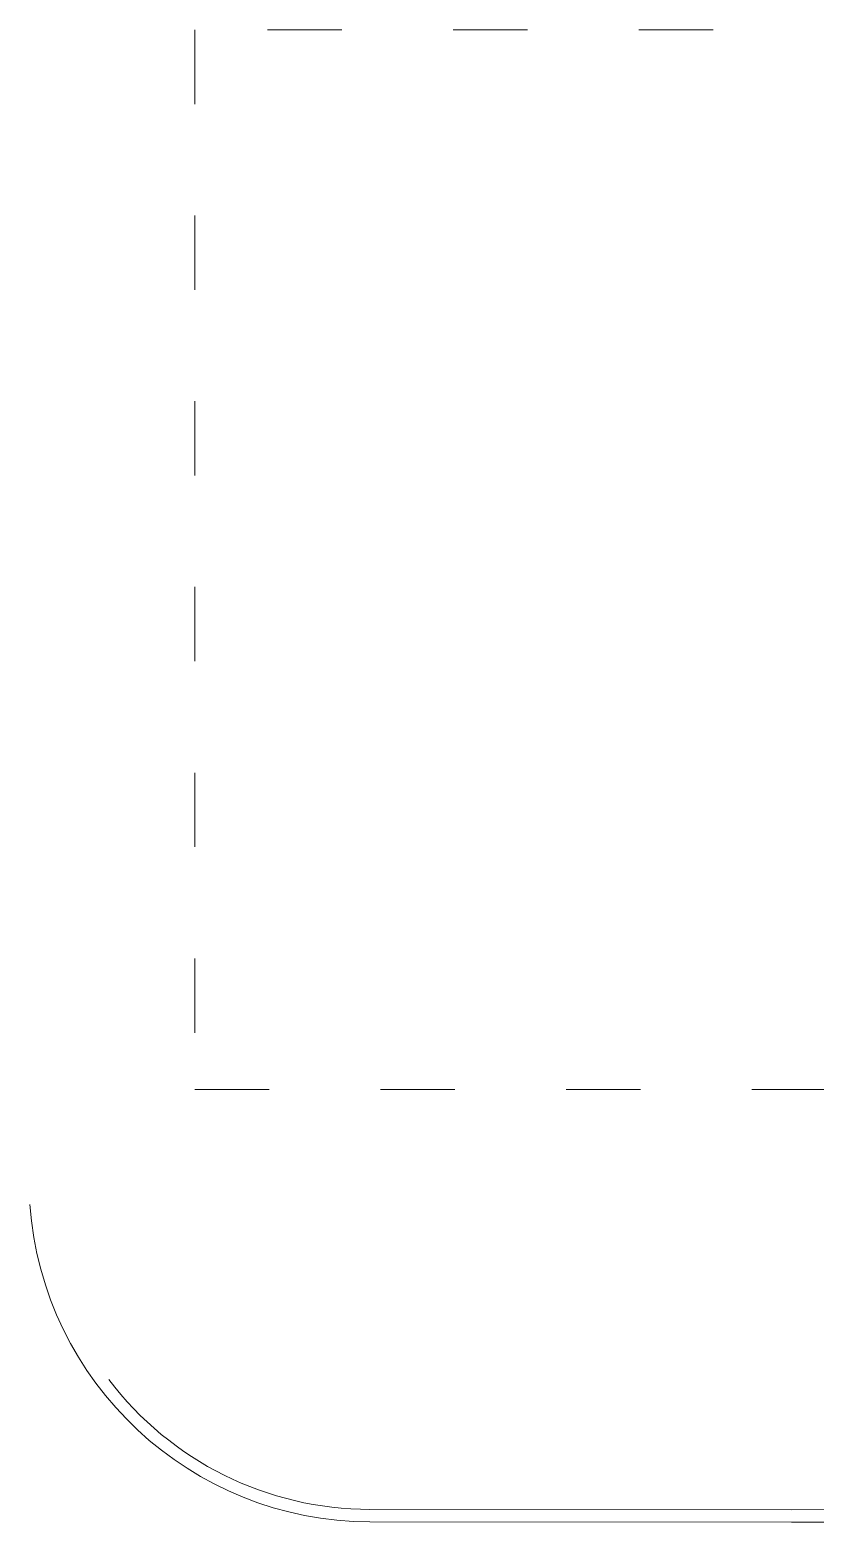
# Model space of a CAD drawing. Header units: millimetres. Extents: x 539 to 842, y -453 to -96.
# Drawn here: x 718.95 to 731.64, y -367.59 to -343.48 of the extents above; entities that cross this region are included whole.
import ezdxf

# ---------------------------------------------------------------- set-up
doc = ezdxf.new("R2010")
doc.units = ezdxf.units.MM
doc.header["$LTSCALE"] = 0.1
doc.linetypes.add('ACAD_ISO03W100', pattern=[30, 12, -18])
doc.layers.add('A-WALL', color=7, linetype='Continuous', lineweight=5)
doc.layers.add('CORDON H NUEVO', color=251, linetype='Continuous', lineweight=5)

msp = doc.modelspace()

# ---------------------------------------------------------------- linework, layer by layer
at = {"layer": 'A-WALL', "color": 8, "linetype": 'ACAD_ISO03W100', "lineweight": 20}
msp.add_lwpolyline([(721.613, -343.48), (721.613, -360.6), (828.988, -360.6), (828.988, -343.48), (721.613, -343.48)], dxfattribs=at)
at = {"layer": 'CORDON H NUEVO', "lineweight": 5}
for p, q in [((724.441, -367.382), (731.254, -367.387)), ((731.254, -367.387), (733.95, -367.381)), ((731.255, -367.587), (724.441, -367.582)), ((733.95, -367.581), (731.255, -367.587))]:
    msp.add_line(p, q, dxfattribs=at)
for centre, radius, start, end in [((724.454, -362.06), 5.522, 184.0886, 269.8692), ((724.445, -362.082), 5.3, 217.1699, 269.9645)]:
    msp.add_arc(centre, radius, start, end, dxfattribs=at)

doc.saveas('drawing.dxf')
